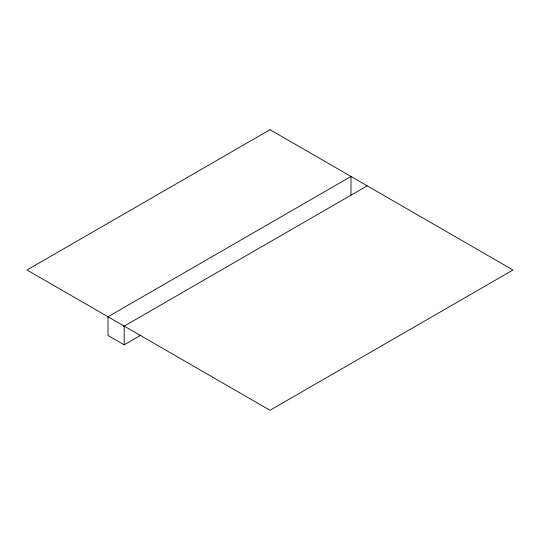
<?xml version="1.0" encoding="UTF-8"?>
<svg xmlns="http://www.w3.org/2000/svg" width="540" height="540" viewBox="0 0 540 540"><rect width="100%" height="100%" fill="white"/><g stroke="black" fill="none" stroke-linecap="round" stroke-linejoin="round"><path stroke-width="0.81" d="M123.323 326.626L367.2 185.821M351 195.176L351 176.472L108 316.764L108 335.468L124.2 344.824L140.981 335.131M124.2 326.12L124.2 344.824M270 129.708L27 270L270 410.292L513 270L270 129.708"/></g></svg>
